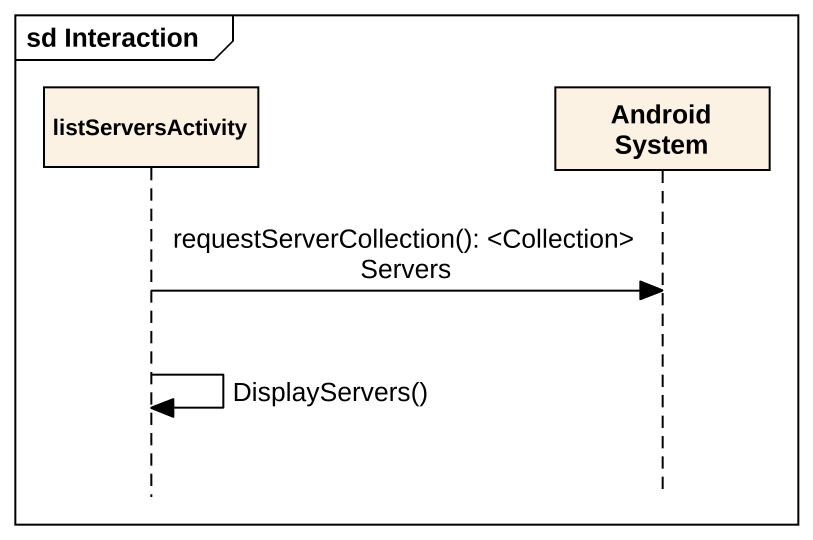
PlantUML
@startuml
mainframe sd Interaction
hide footbox
participant listServersActivity
participant "Android System" as Android_System

listServersActivity -> Android_System : requestServerCollection(): <Collection> Servers
listServersActivity -> listServersActivity : DisplayServers()
@enduml
